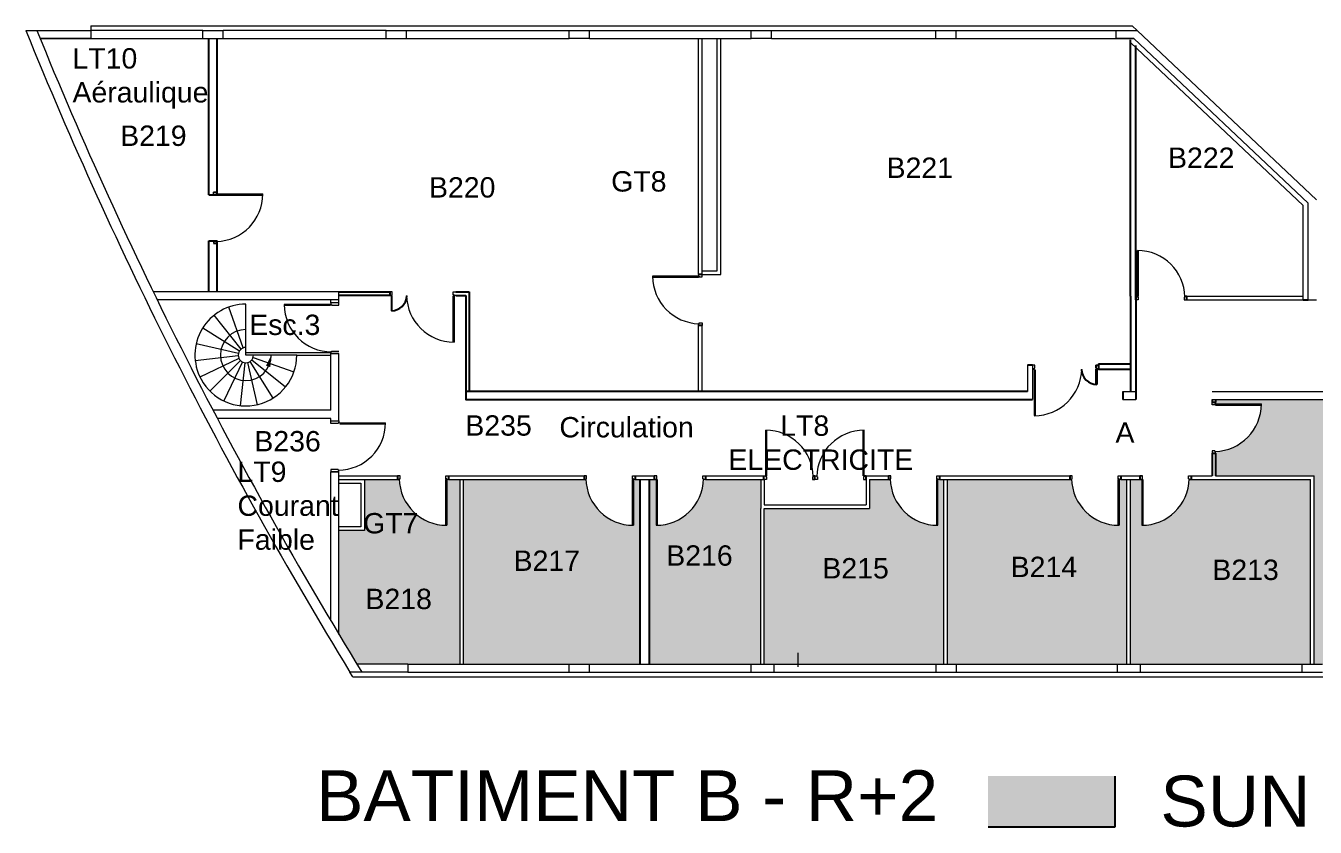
# Model space of a CAD drawing. Header units: millimetres. Extents: x 2006 to 2122, y 764 to 933.
# Drawn here: x 2007.38 to 2032.72, y 861.78 to 877.52 of the extents above; entities that cross this region are included whole.
import ezdxf

# ---------------------------------------------------------------- set-up
doc = ezdxf.new("R2010")
doc.units = ezdxf.units.MM
doc.linetypes.add('CACHE', pattern=[0.375, 0.25, -0.125])
for name, color, linetype in [('B14_ Cloisonnement créé', 6, 'Continuous'), ('B14_Cloisonnement existant', 4, 'Continuous'), ('B14_Maçonnerie Existante', 5, 'Continuous'), ('B14_Menuiseries intérieures', 251, 'Continuous'), ('Nom. Circulation', 1, 'Continuous'), ('Nom. Texte', 250, 'Continuous'), ('SUN', 2, 'Continuous')]:
    doc.layers.add(name, color=color, linetype=linetype)
doc.styles.add('ARIAL', font='arial.ttf')
doc.styles.get("Standard").update_dxf_attribs({"font": 'arial.ttf'})

msp = doc.modelspace()

# ---------------------------------------------------------------- hatches: boundary and pattern name
at = {"layer": 'B14_Maçonnerie Existante', "lineweight": 9}
msp.add_hatch(color=256, dxfattribs=at).paths.add_polyline_path([(2012.207, 871.054), (2012.103, 870.844), (2012.189, 870.816)])
at = {"layer": 'SUN'}
h = msp.add_hatch(color=256, dxfattribs=at)
h.dxf.hatch_style = 1
h.paths.add_polyline_path([(2036.037, 864.984), (2036.487, 864.984), (2036.487, 869.679), (2035.269, 869.679), (2035.269, 870.179), (2033.927, 870.179), (2030.763, 870.179), (2030.763, 870.129), (2030.763, 870.094), (2031.663, 870.094, -0.403422), (2030.763, 869.16), (2030.763, 869.125), (2030.763, 868.679), (2032.697, 868.679), (2032.697, 868.609), (2032.697, 865.228), (2032.697, 864.984), (2032.862, 864.984)])
h.paths.add_polyline_path([(2034.487, 868.728), (2035.65, 868.728), (2035.65, 869.553), (2034.487, 869.553)], flags=24)
h.paths.add_polyline_path([(2033.897, 867.134), (2035.402, 867.134), (2035.402, 867.958), (2033.897, 867.958)], flags=24)
h = msp.add_hatch(color=256, dxfattribs=at)
h.dxf.hatch_style = 1
h.paths.add_polyline_path([(2028.837, 864.984), (2029.018, 864.984), (2029.018, 865.228), (2029.018, 868.609), (2028.9, 868.609), (2028.865, 868.609), (2028.865, 867.709, -0.403422), (2027.932, 868.609), (2027.896, 868.609), (2025.494, 868.609), (2025.494, 865.228), (2025.494, 864.984), (2025.662, 864.984)])
h.paths.add_polyline_path([(2025.424, 868.609), (2025.336, 868.609), (2025.301, 868.609), (2025.301, 867.709, -0.403422), (2024.368, 868.609), (2024.333, 868.609), (2023.964, 868.609), (2023.964, 868.039), (2021.894, 868.039), (2021.894, 864.984), (2022.087, 864.984), (2025.262, 864.984), (2025.424, 864.984), (2025.424, 865.228)])
h.paths.add_polyline_path([(2021.824, 868.039), (2021.824, 868.609), (2020.736, 868.609), (2020.701, 868.609, -0.403422), (2019.768, 867.709), (2019.768, 868.609), (2019.768, 868.609), (2019.733, 868.609), (2019.637, 868.609), (2019.637, 864.984), (2021.637, 864.984), (2021.824, 864.984)])
h.paths.add_polyline_path([(2018.462, 864.984), (2019.457, 864.984), (2019.457, 868.609), (2019.357, 868.609), (2019.322, 868.609), (2019.322, 867.709, -0.403422), (2018.389, 868.609), (2018.354, 868.609), (2015.987, 868.609), (2015.987, 864.984), (2018.062, 864.984)])
h.paths.add_polyline_path([(2015.917, 868.609), (2015.69, 868.609), (2015.655, 868.609), (2015.655, 867.709, -0.403422), (2014.722, 868.609), (2014.687, 868.609), (2014.037, 868.609), (2014.037, 867.609), (2013.537, 867.609), (2013.537, 865.563, 0.001974), (2013.888, 864.984), (2014.89, 864.984), (2015.917, 864.984)])
h.paths.add_polyline_path([(2026.595, 866.472), (2028.1, 866.472), (2028.1, 867.297), (2026.595, 867.297)], flags=24)
h.paths.add_polyline_path([(2022.895, 866.445), (2024.4, 866.445), (2024.4, 867.269), (2022.895, 867.269)], flags=24)
h.paths.add_polyline_path([(2019.827, 866.696), (2021.332, 866.696), (2021.332, 867.52), (2019.827, 867.52)], flags=24)
h.paths.add_polyline_path([(2016.827, 866.594), (2018.332, 866.594), (2018.332, 867.419), (2016.827, 867.419)], flags=24)
h.paths.add_polyline_path([(2013.883, 867.325), (2015.169, 867.325), (2015.169, 868.149), (2013.883, 868.149)], flags=24)
h.paths.add_polyline_path([(2013.917, 865.843), (2015.422, 865.843), (2015.422, 866.667), (2013.917, 866.667)], flags=24)
h = msp.add_hatch(color=256, dxfattribs=at)
h.dxf.hatch_style = 1
h.paths.add_polyline_path([(2032.627, 868.609), (2030.244, 868.609, -0.403422), (2029.31, 867.709), (2029.31, 868.609), (2029.31, 868.609), (2029.275, 868.609), (2029.088, 868.609), (2029.088, 865.228), (2029.088, 864.984), (2029.287, 864.984), (2032.462, 864.984), (2032.627, 864.984), (2032.627, 865.228)])
h.paths.add_polyline_path([(2030.558, 866.415), (2032.063, 866.415), (2032.063, 867.239), (2030.558, 867.239)], flags=24)
h = msp.add_hatch(color=256, dxfattribs=at)
h.dxf.hatch_style = 1
h.paths.add_polyline_path([(2028.792, 862.782), (2026.292, 862.782), (2026.292, 861.782), (2028.792, 861.782)])

# ---------------------------------------------------------------- linework, layer by layer
at = {"layer": 'B14_ Cloisonnement créé', "ltscale": 0.1}
msp.add_line((2014.534, 872.299), (2014.534, 872.224), dxfattribs=at)
at = {"layer": 'B14_Cloisonnement existant', "lineweight": 9}
for p, q in [((2020.601, 872.639), (2020.601, 877.274)), ((2020.671, 872.639), (2020.671, 877.274)), ((2020.971, 872.709), (2020.971, 877.274)), ((2021.041, 872.639), (2021.041, 877.274)), ((2029.097, 877.191), (2032.482, 873.995)), ((2032.482, 872.209), (2032.482, 873.995)), ((2032.482, 872.139), (2032.482, 873.995)), ((2020.671, 872.709), (2020.971, 872.709)), ((2020.671, 872.639), (2021.041, 872.639)), ((2030.196, 872.209), (2032.482, 872.209)), ((2030.196, 872.139), (2032.482, 872.139)), ((2020.601, 870.339), (2020.601, 871.635)), ((2020.671, 870.339), (2020.671, 871.635)), ((2013.537, 868.679), (2014.687, 868.679)), ((2013.537, 868.609), (2014.037, 868.609)), ((2013.537, 868.609), (2014.687, 868.609)), ((2013.537, 868.539), (2013.967, 868.539)), ((2013.967, 868.539), (2013.967, 867.679)), ((2014.037, 868.609), (2014.037, 867.609)), ((2015.69, 868.679), (2018.354, 868.679)), ((2015.69, 868.609), (2018.354, 868.609)), ((2015.917, 864.984), (2015.917, 868.609)), ((2015.987, 864.984), (2015.987, 868.609)), ((2019.357, 868.679), (2019.733, 868.679)), ((2019.357, 868.609), (2019.733, 868.609)), ((2020.736, 868.679), (2021.887, 868.679)), ((2020.736, 868.609), (2021.887, 868.609)), ((2021.824, 868.609), (2021.824, 868.039)), ((2021.894, 868.609), (2021.894, 868.109)), ((2023.894, 868.679), (2024.333, 868.679)), ((2023.894, 868.609), (2023.894, 868.109)), ((2023.964, 868.609), (2023.964, 868.039)), ((2023.964, 868.609), (2024.333, 868.609)), ((2025.336, 868.679), (2027.896, 868.679)), ((2025.336, 868.609), (2027.896, 868.609)), ((2025.424, 865.228), (2025.424, 868.609)), ((2025.494, 865.228), (2025.494, 868.609)), ((2028.9, 868.679), (2029.325, 868.679)), ((2028.9, 868.679), (2029.17, 868.679)), ((2028.9, 868.609), (2029.333, 868.609)), ((2028.9, 868.609), (2029.17, 868.609)), ((2029.018, 865.228), (2029.018, 868.609)), ((2029.088, 865.228), (2029.088, 868.609)), ((2030.229, 868.679), (2030.693, 868.679)), ((2030.244, 868.609), (2032.627, 868.609)), ((2030.763, 868.679), (2032.697, 868.679)), ((2032.627, 865.228), (2032.627, 868.609)), ((2032.697, 868.609), (2032.697, 868.679)), ((2032.697, 865.228), (2032.697, 868.609)), ((2021.824, 864.984), (2021.824, 868.039)), ((2021.894, 868.109), (2023.894, 868.109)), ((2021.894, 864.984), (2021.894, 868.039)), ((2021.894, 868.039), (2023.964, 868.039)), ((2013.967, 867.679), (2013.537, 867.679)), ((2014.037, 867.609), (2013.537, 867.609)), ((2025.424, 864.984), (2025.424, 865.228)), ((2025.494, 864.984), (2025.494, 865.228)), ((2029.018, 864.984), (2029.018, 865.228)), ((2029.088, 864.984), (2029.088, 865.228)), ((2032.627, 864.984), (2032.627, 865.228)), ((2032.627, 864.984), (2032.627, 865.154)), ((2032.697, 864.984), (2032.697, 865.228)), ((2032.697, 864.984), (2032.697, 865.154))]:
    msp.add_line(p, q, dxfattribs=at)
at = {"layer": 'B14_Cloisonnement existant'}
for p, q in [((2029.093, 872.209), (2029.093, 877.247)), ((2029.193, 872.209), (2029.193, 877.135)), ((2016.027, 872.224), (2016.027, 870.339)), ((2016.097, 872.299), (2016.097, 870.339)), ((2032.482, 872.139), (2032.582, 872.139)), ((2027.163, 870.854), (2027.063, 870.854)), ((2028.462, 870.879), (2029.093, 870.879)), ((2028.462, 870.879), (2028.462, 870.779)), ((2028.462, 870.779), (2029.093, 870.779))]:
    msp.add_line(p, q, dxfattribs=at)
at = {"layer": 'B14_Cloisonnement existant', "ltscale": 0.1}
for p, q in [((2013.537, 872.299), (2014.534, 872.299)), ((2014.534, 872.224), (2013.537, 872.224)), ((2015.833, 872.299), (2016.097, 872.299)), ((2015.833, 872.224), (2016.027, 872.224)), ((2029.093, 872.209), (2029.093, 870.339)), ((2029.193, 872.209), (2029.193, 870.179)), ((2028.939, 870.339), (2028.939, 870.179)), ((2030.693, 870.179), (2030.693, 870.129)), ((2030.763, 870.179), (2030.763, 870.129)), ((2030.693, 869.125), (2030.693, 868.679)), ((2030.763, 869.125), (2030.763, 868.679))]:
    msp.add_line(p, q, dxfattribs=at)
at = {"layer": 'B14_Cloisonnement existant', "lineweight": 9, "ltscale": 7}
for p, q in [((2027.063, 870.854), (2027.063, 870.339)), ((2027.163, 870.854), (2027.163, 870.179))]:
    msp.add_line(p, q, dxfattribs=at)
at = {"layer": 'B14_Maçonnerie Existante', "lineweight": 9}
for p, q in [((2007.383, 877.434), (2007.462, 877.434)), ((2007.462, 877.434), (2008.662, 877.434)), ((2008.662, 877.524), (2008.662, 877.434)), ((2008.662, 877.434), (2008.662, 877.274)), ((2010.862, 877.434), (2008.662, 877.434)), ((2010.862, 877.274), (2010.862, 877.434)), ((2010.862, 877.434), (2011.262, 877.434)), ((2011.262, 877.274), (2011.262, 877.434)), ((2014.462, 877.434), (2011.262, 877.434)), ((2014.462, 877.274), (2014.462, 877.434)), ((2014.462, 877.434), (2014.862, 877.434)), ((2014.862, 877.274), (2014.862, 877.434)), ((2018.062, 877.274), (2018.062, 877.434)), ((2018.062, 877.434), (2018.462, 877.434)), ((2018.462, 877.274), (2018.462, 877.434)), ((2021.637, 877.274), (2021.637, 877.434)), ((2021.637, 877.434), (2022.037, 877.434)), ((2022.037, 877.274), (2022.037, 877.434)), ((2025.262, 877.274), (2025.262, 877.434)), ((2025.262, 877.434), (2025.662, 877.434)), ((2025.662, 877.274), (2025.662, 877.434)), ((2028.809, 877.274), (2028.809, 877.434)), ((2028.809, 877.434), (2029.218, 877.434)), ((2029.218, 877.434), (2032.742, 874.107)), ((2007.448, 877.274), (2007.462, 877.274)), ((2008.662, 877.274), (2007.664, 877.274)), ((2008.662, 877.274), (2010.862, 877.274)), ((2010.862, 877.274), (2011.262, 877.274)), ((2011.262, 877.274), (2014.462, 877.274)), ((2014.462, 877.274), (2014.862, 877.274)), ((2018.462, 877.274), (2018.062, 877.274)), ((2022.037, 877.274), (2021.637, 877.274)), ((2025.262, 877.274), (2025.662, 877.274)), ((2029.155, 877.274), (2028.809, 877.274)), ((2029.155, 877.274), (2032.582, 874.038)), ((2032.582, 872.139), (2032.582, 874.038)), ((2013.537, 872.299), (2009.887, 872.299)), ((2013.377, 872.299), (2009.965, 872.299)), ((2013.377, 872.139), (2009.965, 872.139)), ((2013.537, 872.139), (2009.965, 872.139)), ((2013.377, 872.082), (2013.377, 872.139)), ((2013.537, 872.082), (2013.377, 872.082)), ((2013.537, 872.082), (2013.537, 872.299)), ((2032.582, 872.139), (2032.742, 872.139)), ((2011.613, 871.171), (2011.083, 871.836)), ((2011.657, 871.195), (2011.376, 871.998)), ((2011.707, 871.054), (2011.707, 872.054)), ((2011.58, 871.134), (2010.86, 871.586)), ((2011.56, 871.087), (2010.732, 871.276)), ((2013.377, 869.969), (2013.377, 871.082)), ((2013.537, 871.082), (2013.377, 871.082)), ((2013.537, 869.759), (2013.537, 871.082)), ((2011.558, 871.037), (2010.713, 870.942)), ((2011.571, 870.989), (2010.806, 870.62)), ((2011.6, 870.948), (2010.999, 870.347)), ((2011.641, 870.919), (2011.273, 870.153)), ((2011.69, 870.905), (2011.595, 870.06)), ((2011.74, 870.908), (2011.929, 870.079)), ((2011.786, 870.927), (2012.239, 870.207)), ((2011.824, 870.96), (2012.488, 870.43)), ((2011.848, 871.004), (2012.65, 870.724)), ((2028.939, 870.339), (2029.193, 870.339)), ((2030.693, 870.339), (2033.927, 870.339)), ((2028.939, 870.179), (2029.193, 870.179)), ((2030.693, 870.179), (2033.927, 870.179)), ((2013.377, 869.969), (2011.062, 869.969)), ((2013.377, 869.809), (2011.146, 869.809)), ((2013.377, 869.759), (2013.377, 869.809)), ((2013.377, 869.759), (2013.537, 869.759)), ((2013.377, 865.83), (2013.377, 868.759)), ((2013.377, 868.759), (2013.537, 868.759)), ((2013.537, 865.563), (2013.537, 868.759)), ((2022.551, 865.205), (2022.551, 864.931)), ((2014.89, 864.824), (2013.752, 864.824)), ((2013.807, 864.734), (2013.752, 864.824)), ((2014.89, 864.984), (2013.888, 864.984)), ((2014.89, 864.984), (2014.89, 864.824)), ((2018.062, 864.824), (2018.062, 864.984)), ((2018.062, 864.984), (2018.462, 864.984)), ((2018.062, 864.824), (2018.462, 864.824)), ((2018.462, 864.824), (2018.462, 864.984)), ((2021.637, 864.824), (2021.637, 864.984)), ((2021.637, 864.984), (2022.087, 864.984)), ((2021.637, 864.824), (2022.087, 864.824)), ((2022.087, 864.824), (2022.087, 864.984)), ((2025.262, 864.984), (2025.262, 864.824)), ((2025.262, 864.984), (2025.662, 864.984)), ((2025.262, 864.824), (2025.662, 864.824)), ((2025.662, 864.984), (2025.662, 864.824)), ((2028.837, 864.824), (2028.837, 864.984)), ((2028.837, 864.984), (2029.287, 864.984)), ((2028.837, 864.824), (2029.287, 864.824)), ((2029.287, 864.824), (2029.287, 864.984)), ((2032.462, 864.824), (2032.462, 864.984)), ((2032.462, 864.984), (2032.862, 864.984)), ((2032.462, 864.824), (2032.862, 864.824))]:
    msp.add_line(p, q, dxfattribs=at)
at = {"layer": 'B14_Maçonnerie Existante', "lineweight": 9, "ltscale": 10}
for p, q in [((2008.662, 877.524), (2029.123, 877.524)), ((2014.862, 877.434), (2018.062, 877.434)), ((2018.462, 877.434), (2021.637, 877.434)), ((2022.037, 877.434), (2025.262, 877.434)), ((2025.662, 877.434), (2029.218, 877.434)), ((2029.123, 877.524), (2029.218, 877.434)), ((2014.862, 877.274), (2018.062, 877.274)), ((2018.462, 877.274), (2021.637, 877.274)), ((2022.037, 877.274), (2025.262, 877.274)), ((2025.662, 877.274), (2029.155, 877.274)), ((2011.707, 871.104), (2013.377, 871.104)), ((2012.707, 871.054), (2011.707, 871.054)), ((2012.707, 871.054), (2013.377, 871.054))]:
    msp.add_line(p, q, dxfattribs=at)
at = {"layer": 'B14_Maçonnerie Existante', "linetype": 'CACHE', "lineweight": 9, "ltscale": 10}
msp.add_line((2007.664, 877.274), (2008.662, 877.274), dxfattribs=at)
at = {"layer": 'B14_Maçonnerie Existante'}
for p, q in [((2010.982, 874.206), (2010.982, 877.274)), ((2011.142, 874.206), (2011.142, 877.274)), ((2010.982, 874.206), (2011.142, 874.206)), ((2010.982, 872.299), (2010.982, 873.302)), ((2010.982, 873.302), (2011.142, 873.302)), ((2011.142, 872.299), (2011.142, 873.302)), ((2019.457, 864.984), (2019.457, 868.609)), ((2019.637, 864.984), (2019.637, 868.609))]:
    msp.add_line(p, q, dxfattribs=at)
at = {"layer": 'B14_Maçonnerie Existante', "lineweight": 9, "ltscale": 7}
for p, q in [((2013.807, 864.734), (2036.647, 864.734)), ((2014.89, 864.984), (2018.062, 864.984)), ((2014.89, 864.824), (2018.062, 864.824)), ((2018.462, 864.984), (2021.637, 864.984)), ((2018.462, 864.824), (2021.637, 864.824)), ((2022.087, 864.984), (2025.262, 864.984)), ((2022.087, 864.824), (2025.262, 864.824)), ((2025.662, 864.984), (2028.837, 864.984)), ((2025.662, 864.824), (2028.837, 864.824)), ((2029.287, 864.984), (2032.462, 864.984)), ((2029.287, 864.824), (2032.462, 864.824))]:
    msp.add_line(p, q, dxfattribs=at)
at = {"layer": 'B14_Maçonnerie Existante', "ltscale": 0.1}
msp.add_lwpolyline([(2027.063, 870.339), (2016.027, 870.339), (2016.027, 870.179), (2027.163, 870.179)], dxfattribs=at)
at = {"layer": 'B14_Maçonnerie Existante', "lineweight": 9}
for centre, radius, start, end in [((2086.986, 909.724), 85.902, 202.07935, 211.5125), ((2086.986, 909.724), 85.702, 202.13359, 211.59452), ((2011.707, 871.054), 1, 90, 208.2715), ((2011.707, 871.054), 0.5, 90, 0), ((2011.707, 871.054), 0.15, 90, 0), ((2011.707, 871.054), 1, 208.2715, 0)]:
    msp.add_arc(centre, radius, start, end, dxfattribs=at)
msp.add_point((2012.179, 870.889), dxfattribs=at)
at = {"layer": 'B14_Menuiseries intérieures', "lineweight": 9, "ltscale": 7}
for p, q in [((2011.072, 874.206), (2011.072, 874.256)), ((2011.127, 874.206), (2011.072, 874.206)), ((2011.127, 874.221), (2011.127, 874.206)), ((2011.142, 874.221), (2011.127, 874.221)), ((2011.142, 874.256), (2011.142, 874.221)), ((2011.142, 874.221), (2012.042, 874.221)), ((2011.142, 874.221), (2011.142, 874.198)), ((2011.142, 874.198), (2012.042, 874.198)), ((2011.072, 873.302), (2011.072, 873.252)), ((2011.127, 873.302), (2011.072, 873.302)), ((2011.127, 873.287), (2011.127, 873.302)), ((2011.142, 873.287), (2011.127, 873.287)), ((2011.142, 873.252), (2011.142, 873.287)), ((2029.228, 872.209), (2029.228, 873.109)), ((2029.25, 872.209), (2029.25, 873.108)), ((2020.601, 872.604), (2019.701, 872.604)), ((2020.601, 872.639), (2020.601, 872.604)), ((2020.601, 872.604), (2020.601, 872.581)), ((2020.601, 872.604), (2020.616, 872.604)), ((2020.616, 872.604), (2020.616, 872.589)), ((2020.616, 872.589), (2020.671, 872.589)), ((2020.671, 872.589), (2020.671, 872.639)), ((2020.601, 872.581), (2019.701, 872.581)), ((2014.584, 872.299), (2014.534, 872.299)), ((2014.534, 872.224), (2014.569, 872.224)), ((2014.569, 872.224), (2014.569, 872.239)), ((2014.569, 872.239), (2014.584, 872.239)), ((2014.584, 872.239), (2014.584, 872.299)), ((2015.776, 872.209), (2015.776, 871.309)), ((2015.799, 872.209), (2015.776, 872.209)), ((2015.783, 872.299), (2015.833, 872.299)), ((2015.783, 872.239), (2015.783, 872.299)), ((2015.798, 872.239), (2015.783, 872.239)), ((2015.798, 872.224), (2015.798, 872.239)), ((2015.833, 872.224), (2015.798, 872.224)), ((2015.799, 872.209), (2015.799, 871.309)), ((2029.193, 872.209), (2029.228, 872.209)), ((2029.243, 872.139), (2029.193, 872.139)), ((2029.228, 872.209), (2029.25, 872.209)), ((2029.228, 872.209), (2029.228, 872.194)), ((2029.228, 872.194), (2029.243, 872.194)), ((2029.243, 872.194), (2029.243, 872.139)), ((2030.146, 872.194), (2030.146, 872.139)), ((2030.161, 872.194), (2030.146, 872.194)), ((2030.146, 872.139), (2030.196, 872.139)), ((2030.196, 872.209), (2030.161, 872.209)), ((2030.161, 872.209), (2030.161, 872.194)), ((2020.601, 871.635), (2020.601, 871.67)), ((2020.601, 871.67), (2020.616, 871.67)), ((2020.616, 871.685), (2020.671, 871.685)), ((2020.616, 871.67), (2020.616, 871.685)), ((2020.671, 871.685), (2020.671, 871.635)), ((2027.213, 870.854), (2027.163, 870.854)), ((2027.213, 870.794), (2027.213, 870.854)), ((2027.163, 870.779), (2027.198, 870.779)), ((2027.198, 870.794), (2027.213, 870.794)), ((2027.198, 870.779), (2027.198, 870.794)), ((2027.198, 870.764), (2027.198, 869.864)), ((2027.198, 870.764), (2027.22, 870.764)), ((2027.22, 870.764), (2027.22, 869.864)), ((2030.693, 870.079), (2030.693, 870.129)), ((2030.748, 870.079), (2030.693, 870.079)), ((2030.748, 870.094), (2030.748, 870.079)), ((2030.763, 870.094), (2030.748, 870.094)), ((2030.763, 870.129), (2030.763, 870.094)), ((2030.763, 870.094), (2031.663, 870.094)), ((2030.763, 870.094), (2030.763, 870.071)), ((2030.763, 870.071), (2031.662, 870.071)), ((2021.922, 868.679), (2021.922, 869.579)), ((2021.945, 868.679), (2021.945, 869.578)), ((2023.836, 868.679), (2023.836, 869.578)), ((2023.859, 868.679), (2023.859, 869.579)), ((2030.693, 869.175), (2030.693, 869.125)), ((2030.748, 869.175), (2030.693, 869.175)), ((2030.748, 869.16), (2030.748, 869.175)), ((2030.763, 869.16), (2030.748, 869.16)), ((2030.763, 869.125), (2030.763, 869.16)), ((2014.737, 868.679), (2014.687, 868.679)), ((2014.687, 868.609), (2014.722, 868.609)), ((2014.722, 868.609), (2014.722, 868.624)), ((2014.722, 868.624), (2014.737, 868.624)), ((2014.737, 868.624), (2014.737, 868.679)), ((2015.632, 868.609), (2015.632, 867.709)), ((2015.655, 868.609), (2015.632, 868.609)), ((2015.64, 868.679), (2015.69, 868.679)), ((2015.64, 868.624), (2015.64, 868.679)), ((2015.655, 868.624), (2015.64, 868.624)), ((2015.655, 868.609), (2015.655, 868.624)), ((2015.655, 868.609), (2015.655, 867.709)), ((2015.69, 868.609), (2015.655, 868.609)), ((2018.404, 868.679), (2018.354, 868.679)), ((2018.354, 868.609), (2018.389, 868.609)), ((2018.389, 868.609), (2018.389, 868.624)), ((2018.389, 868.624), (2018.404, 868.624)), ((2018.404, 868.624), (2018.404, 868.679)), ((2019.3, 868.609), (2019.3, 867.709)), ((2019.322, 868.609), (2019.3, 868.609)), ((2019.307, 868.679), (2019.357, 868.679)), ((2019.307, 868.624), (2019.307, 868.679)), ((2019.322, 868.624), (2019.307, 868.624)), ((2019.322, 868.609), (2019.322, 868.624)), ((2019.322, 868.609), (2019.322, 867.709)), ((2019.357, 868.609), (2019.322, 868.609)), ((2019.783, 868.679), (2019.733, 868.679)), ((2019.733, 868.609), (2019.768, 868.609)), ((2019.768, 868.624), (2019.783, 868.624)), ((2019.768, 868.609), (2019.768, 868.624)), ((2019.768, 868.609), (2019.768, 867.709)), ((2019.768, 868.609), (2019.79, 868.609)), ((2019.783, 868.624), (2019.783, 868.679)), ((2019.79, 868.609), (2019.79, 867.709)), ((2020.686, 868.679), (2020.736, 868.679)), ((2020.686, 868.624), (2020.686, 868.679)), ((2020.701, 868.624), (2020.686, 868.624)), ((2020.701, 868.609), (2020.701, 868.624)), ((2020.736, 868.609), (2020.701, 868.609)), ((2021.887, 868.679), (2021.922, 868.679)), ((2021.937, 868.609), (2021.887, 868.609)), ((2021.922, 868.679), (2021.945, 868.679)), ((2021.922, 868.679), (2021.922, 868.664)), ((2021.922, 868.664), (2021.937, 868.664)), ((2021.937, 868.664), (2021.937, 868.609)), ((2022.84, 868.664), (2022.84, 868.609)), ((2022.855, 868.664), (2022.84, 868.664)), ((2022.84, 868.609), (2022.89, 868.609)), ((2022.89, 868.679), (2022.855, 868.679)), ((2022.855, 868.679), (2022.855, 868.664)), ((2022.89, 868.679), (2022.925, 868.679)), ((2022.94, 868.609), (2022.89, 868.609)), ((2022.925, 868.679), (2022.925, 868.664)), ((2022.925, 868.664), (2022.94, 868.664)), ((2022.94, 868.664), (2022.94, 868.609)), ((2023.859, 868.679), (2023.836, 868.679)), ((2023.844, 868.664), (2023.844, 868.609)), ((2023.859, 868.664), (2023.844, 868.664)), ((2023.844, 868.609), (2023.894, 868.609)), ((2023.894, 868.679), (2023.859, 868.679)), ((2023.859, 868.679), (2023.859, 868.664)), ((2024.383, 868.679), (2024.333, 868.679)), ((2024.333, 868.609), (2024.368, 868.609)), ((2024.368, 868.609), (2024.368, 868.624)), ((2024.368, 868.624), (2024.383, 868.624)), ((2024.383, 868.624), (2024.383, 868.679)), ((2025.279, 868.609), (2025.279, 867.709)), ((2025.301, 868.609), (2025.279, 868.609)), ((2025.286, 868.679), (2025.336, 868.679)), ((2025.286, 868.624), (2025.286, 868.679)), ((2025.301, 868.624), (2025.286, 868.624)), ((2025.301, 868.609), (2025.301, 868.624)), ((2025.301, 868.609), (2025.301, 867.709)), ((2025.336, 868.609), (2025.301, 868.609)), ((2027.946, 868.679), (2027.896, 868.679)), ((2027.896, 868.609), (2027.931, 868.609)), ((2027.931, 868.609), (2027.931, 868.624)), ((2027.931, 868.624), (2027.946, 868.624)), ((2027.946, 868.624), (2027.946, 868.679)), ((2028.842, 868.609), (2028.842, 867.709)), ((2028.865, 868.609), (2028.842, 868.609)), ((2028.85, 868.679), (2028.9, 868.679)), ((2028.85, 868.624), (2028.85, 868.679)), ((2028.865, 868.624), (2028.85, 868.624)), ((2028.865, 868.609), (2028.865, 868.624)), ((2028.865, 868.609), (2028.865, 867.709)), ((2028.9, 868.609), (2028.865, 868.609)), ((2029.325, 868.679), (2029.275, 868.679)), ((2029.275, 868.609), (2029.31, 868.609)), ((2029.31, 868.624), (2029.325, 868.624)), ((2029.31, 868.609), (2029.31, 868.624)), ((2029.31, 868.609), (2029.31, 867.709)), ((2029.31, 868.609), (2029.333, 868.609)), ((2029.325, 868.624), (2029.325, 868.679)), ((2029.333, 868.609), (2029.333, 867.709)), ((2030.229, 868.679), (2030.279, 868.679)), ((2030.229, 868.624), (2030.229, 868.679)), ((2030.244, 868.624), (2030.229, 868.624)), ((2030.244, 868.609), (2030.244, 868.624)), ((2030.279, 868.609), (2030.244, 868.609))]:
    msp.add_line(p, q, dxfattribs=at)
at = {"layer": 'B14_Menuiseries intérieures'}
for p, q in [((2011.072, 874.256), (2011.142, 874.256)), ((2011.072, 873.252), (2011.142, 873.252)), ((2020.671, 872.639), (2020.601, 872.639)), ((2014.569, 872.224), (2014.569, 871.924)), ((2029.193, 872.139), (2029.193, 872.209)), ((2030.196, 872.139), (2030.196, 872.209)), ((2020.671, 871.635), (2020.601, 871.635)), ((2028.412, 870.854), (2028.462, 870.854)), ((2028.412, 870.854), (2028.412, 870.794)), ((2028.427, 870.794), (2028.412, 870.794)), ((2028.412, 870.779), (2028.412, 870.479)), ((2028.412, 870.779), (2028.427, 870.779)), ((2028.427, 870.779), (2028.427, 870.794)), ((2028.462, 870.779), (2028.427, 870.779)), ((2028.427, 870.779), (2028.427, 870.479)), ((2030.693, 870.129), (2030.763, 870.129)), ((2030.693, 869.125), (2030.763, 869.125)), ((2014.687, 868.679), (2014.687, 868.609)), ((2015.69, 868.679), (2015.69, 868.609)), ((2018.354, 868.679), (2018.354, 868.609)), ((2019.357, 868.679), (2019.357, 868.609)), ((2019.733, 868.679), (2019.733, 868.609)), ((2020.736, 868.679), (2020.736, 868.609)), ((2021.887, 868.609), (2021.887, 868.679)), ((2022.89, 868.609), (2022.89, 868.679)), ((2022.89, 868.609), (2022.89, 868.679)), ((2023.894, 868.609), (2023.894, 868.679)), ((2024.333, 868.679), (2024.333, 868.609)), ((2025.336, 868.679), (2025.336, 868.609)), ((2027.896, 868.679), (2027.896, 868.609)), ((2028.9, 868.679), (2028.9, 868.609)), ((2029.275, 868.679), (2029.275, 868.609)), ((2030.279, 868.679), (2030.279, 868.609))]:
    msp.add_line(p, q, dxfattribs=at)
at = {"layer": 'B14_Menuiseries intérieures', "color": 8, "lineweight": 9, "ltscale": 7}
for p, q in [((2013.537, 872.082), (2013.377, 872.082)), ((2013.377, 872.082), (2013.377, 872.047)), ((2013.447, 872.082), (2013.377, 872.082)), ((2013.537, 872.032), (2013.537, 872.082)), ((2013.362, 872.047), (2012.462, 872.047)), ((2013.362, 872.027), (2012.463, 872.027)), ((2013.362, 872.047), (2013.362, 872.027)), ((2013.377, 872.047), (2013.392, 872.047)), ((2013.392, 872.047), (2013.392, 872.032)), ((2013.392, 872.032), (2013.537, 872.032)), ((2013.377, 871.082), (2013.377, 871.117)), ((2013.377, 871.117), (2013.392, 871.117)), ((2013.377, 871.082), (2013.537, 871.082)), ((2013.392, 871.132), (2013.537, 871.132)), ((2013.392, 871.117), (2013.392, 871.132)), ((2013.377, 869.709), (2013.377, 869.759)), ((2013.377, 869.759), (2013.537, 869.759)), ((2013.522, 869.709), (2013.377, 869.709)), ((2013.467, 869.759), (2013.537, 869.759)), ((2013.522, 869.724), (2013.522, 869.709)), ((2013.537, 869.724), (2013.522, 869.724)), ((2013.537, 869.759), (2013.537, 869.724)), ((2013.552, 869.724), (2014.452, 869.724)), ((2013.552, 869.724), (2013.552, 869.704)), ((2013.552, 869.704), (2014.452, 869.704)), ((2013.377, 868.809), (2013.377, 868.759)), ((2013.522, 868.809), (2013.377, 868.809)), ((2013.522, 868.794), (2013.522, 868.809)), ((2013.537, 868.794), (2013.522, 868.794)), ((2013.537, 868.759), (2013.537, 868.794)), ((2013.537, 868.759), (2013.377, 868.759))]:
    msp.add_line(p, q, dxfattribs=at)
at = {"layer": 'B14_Menuiseries intérieures', "lineweight": 9}
msp.add_line((2014.534, 872.299), (2014.534, 872.224), dxfattribs=at)
at = {"layer": 'B14_Menuiseries intérieures', "lineweight": 9, "ltscale": 7}
for centre, start, end in [((2011.127, 874.206), 180, 270), ((2011.142, 874.198), 180, 270), ((2020.616, 872.589), 270, 0), ((2020.601, 872.581), 270, 0), ((2015.776, 872.209), 90, 180), ((2015.783, 872.239), 90, 180), ((2029.243, 872.194), 270, 0), ((2029.25, 872.209), 270, 0), ((2027.213, 870.794), 0, 90), ((2027.22, 870.764), 0, 90), ((2030.748, 870.079), 180, 270), ((2030.763, 870.071), 180, 270), ((2015.632, 868.609), 90, 180), ((2015.64, 868.624), 90, 180), ((2019.3, 868.609), 90, 180), ((2019.307, 868.624), 90, 180), ((2019.783, 868.624), 0, 90), ((2019.79, 868.609), 0, 90), ((2021.937, 868.664), 270, 360), ((2021.945, 868.679), 270, 360), ((2023.836, 868.679), 180, 270), ((2023.844, 868.664), 180, 270), ((2025.279, 868.609), 90, 180), ((2025.286, 868.624), 90, 180), ((2028.842, 868.609), 90, 180), ((2028.85, 868.624), 90, 180), ((2029.325, 868.624), 0, 90), ((2029.333, 868.609), 0, 90)]:
    msp.add_arc(centre, 0, start, end, dxfattribs=at)
at = {"layer": 'B14_Menuiseries intérieures', "lineweight": 9}
for centre, start, end in [((2011.108, 874.221), 271.3194, 359.9773), ((2029.227, 872.175), 1.3194, 89.9773), ((2020.635, 872.604), 180.0227, 268.6806), ((2015.799, 872.242), 181.0355, 269.988), ((2027.198, 870.797), 270.012, 358.9645), ((2030.728, 870.094), 271.3194, 359.9773), ((2021.922, 868.645), 1.3194, 89.9773), ((2023.859, 868.645), 90.0227, 178.6806), ((2015.655, 868.643), 181.3194, 269.9773), ((2019.323, 868.643), 181.3194, 269.9773), ((2019.768, 868.643), 270.0227, 358.6806), ((2025.302, 868.643), 181.3194, 269.9773), ((2028.865, 868.643), 181.3194, 269.9773), ((2029.31, 868.643), 270.0227, 358.6806)]:
    msp.add_arc(centre, 0.934, start, end, dxfattribs=at)
at = {"layer": 'B14_Menuiseries intérieures'}
for centre, start, end in [((2014.569, 872.224), 269.9741, 358.3649), ((2028.427, 870.779), 181.6351, 270.0259)]:
    msp.add_arc(centre, 0.3, start, end, dxfattribs=at)
at = {"layer": 'B14_Menuiseries intérieures', "color": 8, "lineweight": 9, "ltscale": 7}
for centre, radius, start, end in [((2013.392, 872.047), 0.93, 180.0107, 270), ((2013.362, 872.027), 0, 270, 0), ((2013.392, 872.032), 0, 270, 0), ((2013.522, 869.724), 0.93, 270, 359.9893), ((2013.522, 869.709), 0, 180, 270), ((2013.552, 869.704), 0, 180, 270)]:
    msp.add_arc(centre, radius, start, end, dxfattribs=at)
at = {"layer": 'SUN'}
for p, q in [((2028.792, 861.782), (2028.792, 862.782)), ((2026.292, 861.782), (2028.792, 861.782))]:
    msp.add_line(p, q, dxfattribs=at)

# ---------------------------------------------------------------- texts
at = {"layer": 'Nom. Circulation', "insert": (2028.795, 869.734), "char_height": 0.4, "attachment_point": 1, "style": 'ARIAL'}
msp.add_mtext_dynamic_manual_height_columns('A', width=2.78692, gutter_width=12.5, heights=[0], dxfattribs=at)
at = {"layer": 'Nom. Texte', "attachment_point": 1}
for s, insert, char_height, width in [('LT10 Aéraulique', (2008.301, 877.084), 0.4, 2.9031), ('B219', (2009.238, 875.564), 0.4, 2.1893), ('B222', (2029.828, 875.132), 0.4, 2.1893), ('B221', (2024.297, 874.935), 0.4, 4.3786), ('B220', (2015.306, 874.549), 0.4, 4.3786), ('Esc.3', (2011.774, 871.849), 0.4, 2.1893), ('B235', (2016.021, 869.871), 0.4, 2.1893), ('Circulation', (2017.868, 869.837), 0.4, 2.9031), ('B236', (2011.875, 869.562), 0.4, 2.1893), ('ELECTRICITE', (2021.189, 869.199), 0.4, 2.9031), ('LT9 \\PCourant Faible', (2011.543, 868.962), 0.4, 2.9031), ('B216', (2019.968, 867.316), 0.4, 2.1893), ('B217', (2016.968, 867.214), 0.4, 2.1893), ('B215', (2023.036, 867.065), 0.4, 2.1893), ('B214', (2026.736, 867.092), 0.4, 2.1893), ('B213', (2030.699, 867.035), 0.4, 2.1893), ('B218', (2014.058, 866.463), 0.4, 2.1893), ('BATIMENT B - R+2', (2013.086, 862.896), 1, 15.72691)]:
    msp.add_mtext(s, dxfattribs=dict(at, insert=insert, char_height=char_height, width=width))
at = {"layer": 'Nom. Texte', "char_height": 0.4, "attachment_point": 1, "style": 'ARIAL'}
for s, insert in [('GT8', (2018.886, 874.667)), ('LT8', (2022.208, 869.868)), ('GT7', (2014.012, 867.95))]:
    msp.add_mtext_dynamic_manual_height_columns(s, width=1.78509, gutter_width=12.5, heights=[0], dxfattribs=dict(at, insert=insert))
at = {"layer": 'SUN', "insert": (2029.677, 862.791), "char_height": 1, "attachment_point": 1, "style": 'ARIAL'}
msp.add_mtext_dynamic_manual_height_columns('SUN', width=5.50771, gutter_width=12.5, heights=[0], dxfattribs=at)

doc.saveas('drawing.dxf')
